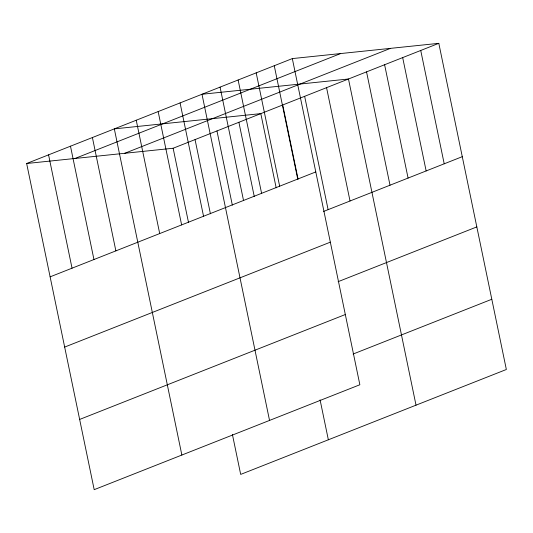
<?xml version="1.0" encoding="UTF-8"?>
<svg xmlns="http://www.w3.org/2000/svg" width="533" height="533" viewBox="0 0 533 533"><rect width="100%" height="100%" fill="white"/><g stroke="black" fill="none" stroke-linecap="round" stroke-linejoin="round"><path stroke-width="0.8" d="M292.317 58.59L359.862 384.753L94.194 489.667L26.65 163.504L292.317 58.59L438.806 43.333L506.35 369.496L240.683 474.41L232.415 434.502M74.993 158.468L340.66 53.553M124.795 153.277L390.462 48.37M26.65 163.504L173.138 148.247L438.806 43.333M50.122 276.84L315.789 171.926M323.578 211.441L462.278 156.669M64.666 347.076L330.333 242.162M338.122 281.677L476.822 226.905M79.65 419.438L345.317 314.523M353.106 354.039L491.806 299.266M420.737 50.468L444.209 163.804M402.675 57.597L426.147 170.94M384.606 64.733L408.078 178.075M366.544 71.868L390.016 185.204M416.02 405.167L348.475 79.004L201.994 94.261L269.538 420.424M326.562 87.659L350.028 200.994M304.643 96.313L328.115 209.649M282.723 104.968L298.087 179.168M274.255 65.726L297.727 179.061M256.186 72.861L279.658 186.197M276.174 187.823L260.804 113.622L114.322 128.879L181.866 455.049M320.086 399.883L328.355 439.792M238.124 79.99L261.596 193.332M238.891 122.277L254.254 196.477M220.056 87.126L243.528 200.468M216.971 130.931L232.335 205.132M195.051 139.586L210.422 213.786M180.074 102.916L203.546 216.251M173.138 148.247L188.502 222.448M158.154 111.57L181.626 224.913M136.241 120.225L159.707 233.567M92.402 137.534L115.874 250.876M70.483 146.195L93.955 259.531M48.57 154.85L72.042 268.186"/></g></svg>
